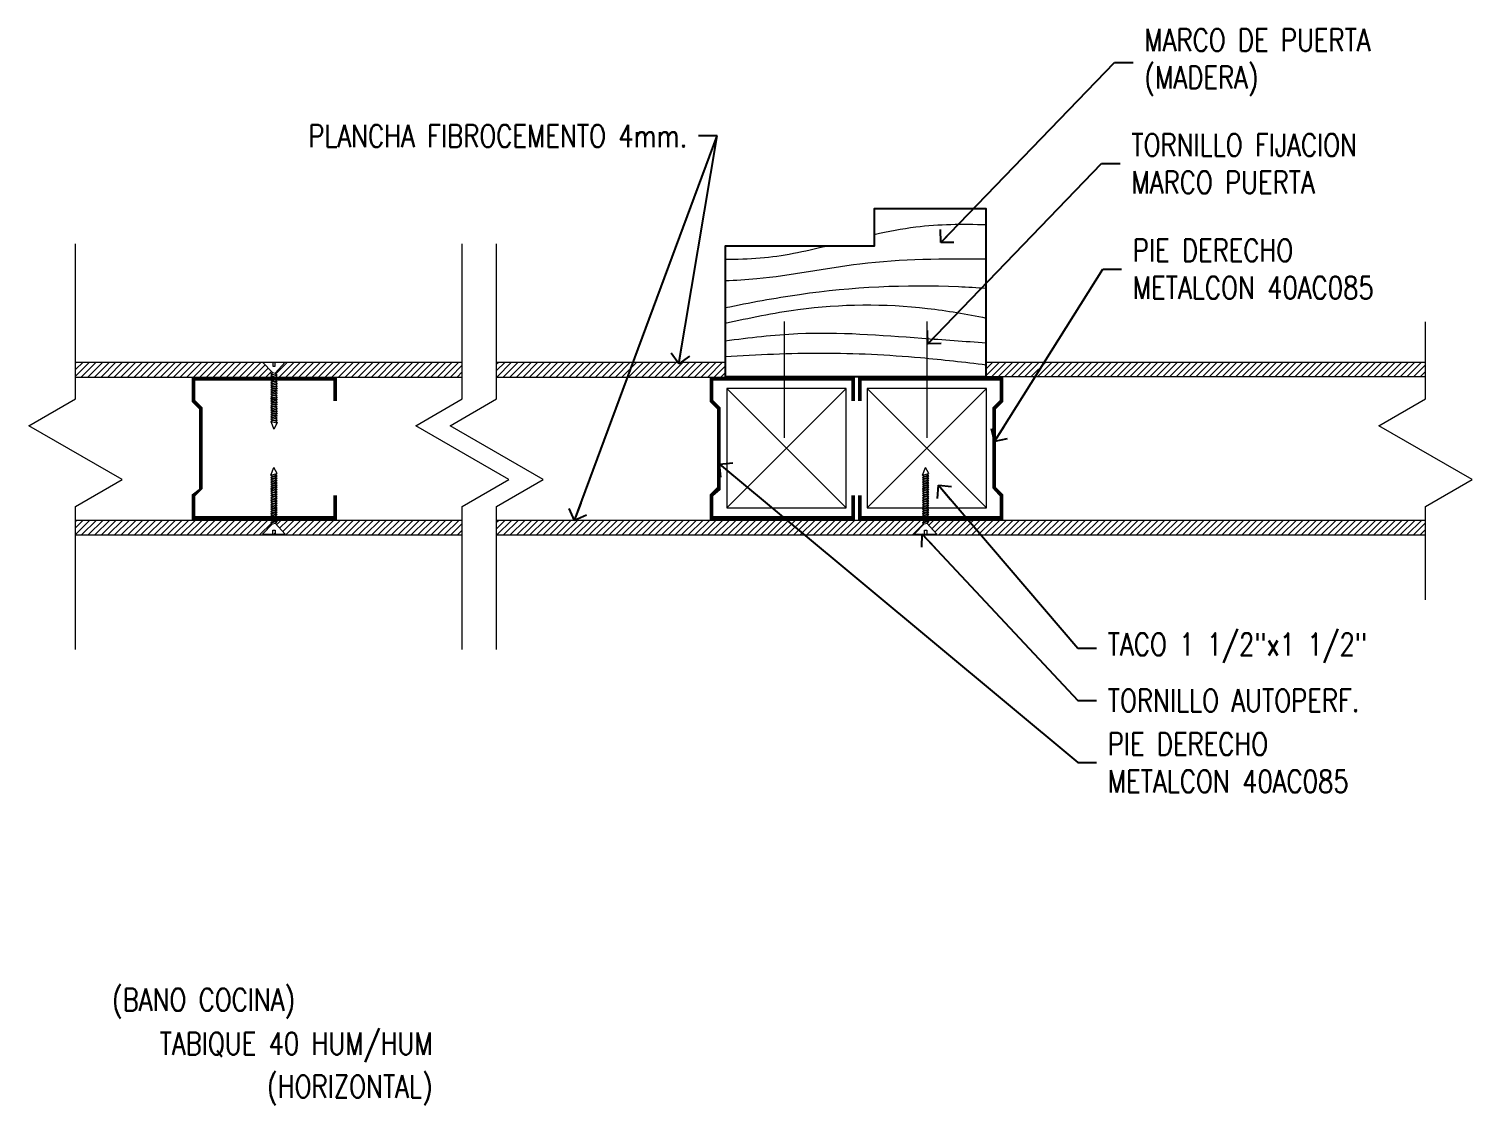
# Model space of a CAD drawing. Header units: metres. Extents: x -40 to 265, y 63 to 163.
# Drawn here: x -39.1363 to -38.7494, y 64.471 to 64.7596 of the extents above; entities that cross this region are included whole.
import ezdxf

# ---------------------------------------------------------------- set-up
doc = ezdxf.new("R2010")
doc.units = ezdxf.units.M
doc.header["$LTSCALE"] = 5
doc.header["$MEASUREMENT"] = 0
doc.linetypes.add('CENTER', pattern=[2, 1.25, -0.25, 0.25, -0.25])
doc.layers.get('0').update_dxf_attribs({"color": 30})
for name, color, linetype, lineweight in [('A-ANNO-SYMB', 3, 'Continuous', 18), ('A-ANNO-TEXT', 3, 'Continuous', 18), ('A-DETL-MBND', 3, 'Continuous', 18), ('A-DETL-MCUT', 4, 'Continuous', 25), ('A-DETL-PATT', 8, 'Continuous', 18)]:
    doc.layers.add(name, color=color, linetype=linetype, lineweight=lineweight)
doc.styles.add('E-ROMANS', font='romans.shx', dxfattribs={"width": 0.8})
doc.dimstyles.new('E-0001_ARW_18', dxfattribs={"dimscale": 0.001, "dimtxt": 1.8, "dimasz": 1.8, "dimexe": 0.9, "dimexo": 0.6, "dimgap": 0.9, "dimtad": 0, "dimdec": 0, "dimlfac": 1000, "dimzin": 0, "dimdsep": 46, "dimtxsty": 'E-ROMANS', "dimblk": 'OPEN90', "dimcen": 0.9, "dimclrd": 256, "dimclre": 256, "dimclrt": 256, "dimadec": 0, "dimazin": 0, "dimtfac": 1, "dimtdec": 0, "dimtmove": 1, "dimatfit": 3, "dimldrblk": 'OPEN90', "dimfxl": 1, "dimtfill": 1, "dimtolj": 1, "dimtzin": 0, "dimarcsym": 0})
pattern_1 = [(45, (0, -1.06660815709796), (-0.0008838834764831843, 0.0008838834764831845), [])]

# ---------------------------------------------------------------- blocks, each defined once
blk = doc.blocks.new('_Open90')
at = {"color": 0, "linetype": 'ByBlock', "lineweight": -2}
for p, q in [((0, 0), (-1, 0)), ((-0.5, 0.5), (0, 0)), ((0, 0), (-0.5, -0.5))]:
    blk.add_line(p, q, dxfattribs=at)

msp = doc.modelspace()

# ---------------------------------------------------------------- hatches: boundary and pattern name
at = {"layer": 'A-DETL-PATT'}
h = msp.add_hatch(dxfattribs=at)
h.set_pattern_fill('ANSI31', color=256, scale=0.01, style=0)
h.set_pattern_definition(pattern_1)
h.paths.add_polyline_path([(-39.02009279696671, 64.66624202593488), (-39.0200927969667, 64.67024202593485), (-39.06754703691745, 64.67024202593485), (-39.07025438055024, 64.66734485830911), (-39.0697576657622, 64.66676131562737), (-39.07018409672771, 64.66665362497908), (-39.06983374131863, 64.66624202593486)])
h.paths.add_polyline_path([(-39.07100239203296, 64.66624202593486), (-39.07140561262719, 64.66653787379938), (-39.07099082901464, 64.66684220559137), (-39.0714056126272, 64.66714653739065), (-39.07100790334226, 64.6674383415334), (-39.0736278888217, 64.67024202593485), (-39.1238023445943, 64.67024202593485), (-39.1238023445943, 64.66624202593485)])
h.paths.add_polyline_path([(-39.12380234459426, 64.62789599391854), (-39.12380234459426, 64.62389599391857), (-39.02009279696665, 64.62389599391857), (-39.02009279696666, 64.62789599391854), (-39.06998324086074, 64.62789599391854), (-39.07018409672769, 64.62766002758059), (-39.06975766576221, 64.6275523369323), (-39.07025438055022, 64.62696879425056), (-39.06754703691746, 64.62407162662481), (-39.07030510657074, 64.62407162662483), (-39.07030510657074, 64.62517360696717), (-39.07086981917161, 64.62517360696718), (-39.07086981917161, 64.62407162662481), (-39.07362788882171, 64.62407162662481), (-39.07100790334226, 64.62687531102627), (-39.0714056126272, 64.62716711516902), (-39.07099082901464, 64.62747144696827), (-39.07140561262718, 64.62777577876028), (-39.07124176751163, 64.62789599391856)])
h = msp.add_hatch(dxfattribs=at)
h.set_pattern_fill('ANSI31', color=256, scale=0.01, style=0)
h.set_pattern_definition(pattern_1)
h.paths.add_polyline_path([(-38.9496416406233, 64.67024202593484), (-38.95561207249445, 64.67024202593485), (-39.01089576747253, 64.67024202593485), (-39.01089576747255, 64.66624202593486), (-38.9496416406233, 64.66624202593486)])
h.paths.add_polyline_path([(-38.7618610151773, 64.67024202593457), (-38.87964164062344, 64.67024202593477), (-38.87964164062344, 64.66638510453711), (-38.7618610151773, 64.66638510453713)])
h.paths.add_polyline_path([(-38.8968648949013, 64.62789599391854), (-39.0108957674725, 64.62789599391854), (-39.01089576747249, 64.62389599391857), (-38.89908745113637, 64.62389599391857), (-38.8963033405008, 64.62687531102627), (-38.89670104978573, 64.627167115169), (-38.89628626617319, 64.62747144696827)])
h.paths.add_polyline_path([(-38.76186101517727, 64.62789599391856), (-38.8952786780193, 64.62789599391856), (-38.89547953388624, 64.62766002758059), (-38.89505310292075, 64.6275523369323), (-38.89554981770877, 64.62696879425057), (-38.89267834891986, 64.62389599391857), (-38.76186101517727, 64.62389599391857)])

# ---------------------------------------------------------------- linework, layer by layer
at = {"layer": 'A-ANNO-SYMB'}
for p, q in [((-39.12380234459432, 64.66040634010459), (-39.12380234459426, 64.70192866697018)), ((-39.02009279696671, 64.66040634010459), (-39.02009279696666, 64.70192866697018)), ((-39.01089576747255, 64.66040634010459), (-39.0108957674725, 64.70192866697018)), ((-38.76186101517732, 64.66040634010459), (-38.76186101517727, 64.68107573171557)), ((-38.94921982102365, 64.6631370295031), (-38.91721982102366, 64.63113702950311)), ((-38.94921982102365, 64.63113702950311), (-38.91721982102366, 64.6631370295031)), ((-38.91157160853569, 64.6631370295031), (-38.87957160853569, 64.63113702950311)), ((-38.91157160853569, 64.63113702950311), (-38.87957160853569, 64.6631370295031)), ((-39.13630234459425, 64.65318946174192), (-39.12380234459432, 64.66040634010459)), ((-39.03259279696665, 64.65318946174192), (-39.02009279696671, 64.66040634010459)), ((-39.02339576747249, 64.65318946174192), (-39.01089576747255, 64.66040634010459)), ((-38.77436101517726, 64.65318946174192), (-38.76186101517732, 64.66040634010459)), ((-39.11130234459427, 64.63875570501658), (-39.13630234459425, 64.65318946174192)), ((-39.00759279696667, 64.63875570501658), (-39.03259279696665, 64.65318946174192)), ((-38.99839576747251, 64.63875570501658), (-39.02339576747249, 64.65318946174192)), ((-38.74936101517728, 64.63875570501658), (-38.77436101517726, 64.65318946174192)), ((-39.12380234459426, 64.63153882665027), (-39.11130234459427, 64.63875570501294)), ((-39.02009279696666, 64.63153882665027), (-39.00759279696667, 64.63875570501294)), ((-39.0108957674725, 64.63153882665027), (-38.99839576747251, 64.63875570501294)), ((-38.76186101517727, 64.63153882665027), (-38.74936101517728, 64.63875570501294)), ((-39.12380234459426, 64.59320664863735), (-39.12380234459426, 64.63153882665027)), ((-39.02009279696666, 64.59320664863735), (-39.02009279696666, 64.63153882665027)), ((-39.0108957674725, 64.59320664863735), (-39.0108957674725, 64.63153882665027)), ((-38.76186101517727, 64.60647669631567), (-38.76186101517727, 64.63153882665027))]:
    msp.add_line(p, q, dxfattribs=at)
at = {"layer": 'A-DETL-MBND', "linetype": 'CENTER'}
for p, q in [((-38.93376849606612, 64.68112381910679), (-38.93376849606612, 64.64997332858404)), ((-38.89555047703816, 64.68112381910679), (-38.89555047703816, 64.64997332858404))]:
    msp.add_line(p, q, dxfattribs=at)
at = {"layer": 'A-DETL-MBND'}
for p, q in [((-39.12380234459427, 64.67024202593485), (-39.0200927969667, 64.67024202593485)), ((-39.01089576747253, 64.67024202593485), (-38.9496416406233, 64.67024202593485)), ((-38.87964164062345, 64.67024202593475), (-38.76186101517731, 64.67024202593457)), ((-39.12380234459427, 64.66624202593486), (-39.02009279696671, 64.66624202593486)), ((-39.01089576747254, 64.66624202593486), (-38.9496416406233, 64.66624202593486)), ((-38.87964164062345, 64.66638510453713), (-38.76186101517731, 64.66638510453713)), ((-39.12380234459427, 64.62789599391856), (-39.02009279696666, 64.62789599391854)), ((-39.0108957674725, 64.62789599391854), (-38.76186101517727, 64.62789599391856)), ((-39.12380234459427, 64.62389599391857), (-39.02009279696666, 64.62389599391857)), ((-39.0108957674725, 64.62389599391857), (-38.76186101517727, 64.62389599391857))]:
    msp.add_line(p, q, dxfattribs=at)
for points in [[(-39.07100790334226, 64.66743834153341), (-39.0736278888217, 64.67024202593485), (-39.07086981917161, 64.67024202593485), (-39.07086981917161, 64.6691400455925), (-39.07030510657074, 64.6691400455925), (-39.07030510657074, 64.67024202593485), (-39.06754703691746, 64.67024202593485), (-39.07030510657074, 64.66729057566)], [(-39.07140561262719, 64.66714653739065), (-39.07099082901465, 64.66745086917537)], [(-39.07140561262719, 64.66714653739065), (-39.07099082901465, 64.66684220559138)], [(-39.07140561262719, 64.66714653739065), (-39.06975766576221, 64.66676131562737)], [(-39.06975766576221, 64.66676131562737), (-39.0701840967277, 64.66665362497908), (-39.07099082901465, 64.66684220559138), (-39.07140561262719, 64.66653787379938), (-39.06975766576221, 64.66615265204338)], [(-39.07140561262719, 64.66653787379938), (-39.07099082901465, 64.66623354200739)], [(-39.07140561262719, 64.6659292102154), (-39.07099082901465, 64.66623354200739)], [(-39.07140561262719, 64.6659292102154), (-39.07099082901465, 64.6656248784234)], [(-39.07140561262719, 64.6659292102154), (-39.06975766576221, 64.66554398845939)], [(-39.07099082901465, 64.66745086917537), (-39.0701840967277, 64.66726228857034)], [(-39.07099082901465, 64.66623354200739), (-39.0701840967277, 64.66604496139509)], [(-39.06975766576221, 64.66676131562737), (-39.0701840967277, 64.66726228857034)], [(-39.0701840967277, 64.66665362497908), (-39.06975766576221, 64.66615265204338), (-39.0701840967277, 64.66604496139509)], [(-39.0701840967277, 64.66604496139509), (-39.06975766576221, 64.66554398845939), (-39.0701840967277, 64.6654362978111)], [(-39.07140561262719, 64.6653205466314), (-39.07099082901465, 64.6656248784234)], [(-39.07140561262719, 64.6653205466314), (-39.07099082901465, 64.66501621483941)], [(-39.07140561262719, 64.6653205466314), (-39.06975766576221, 64.6649353248754)], [(-39.07140561262719, 64.66471188304014), (-39.07099082901465, 64.66501621483941)], [(-39.07140561262719, 64.66471188304014), (-39.07099082901465, 64.66440755124815)], [(-39.07140561262719, 64.66471188304014), (-39.06975766576221, 64.66432666128414)], [(-39.07140561262719, 64.66410321945615), (-39.07099082901465, 64.66440755124815)], [(-39.07140561262719, 64.66410321945615), (-39.07099082901465, 64.66379888766416)], [(-39.07140561262719, 64.66410321945615), (-39.06975766576221, 64.66371799770015)], [(-39.07140561262719, 64.66349455587216), (-39.07099082901465, 64.66379888766416)], [(-39.07140561262719, 64.66349455587216), (-39.07099082901465, 64.66319022408017)], [(-39.07140561262719, 64.66349455587216), (-39.06975766576221, 64.66310933411616)], [(-39.07140561262719, 64.66288589228817), (-39.07099082901465, 64.66319022408017)], [(-39.07140561262719, 64.66288589228817), (-39.07099082901465, 64.6625815604889)], [(-39.07140561262719, 64.66288589228817), (-39.06975766576221, 64.66250067053217)], [(-39.07140561262719, 64.66227722869691), (-39.07099082901465, 64.6625815604889)], [(-39.07140561262719, 64.66227722869691), (-39.07099082901465, 64.66197289690491)], [(-39.07140561262719, 64.66227722869691), (-39.06975766576221, 64.6618920069409)], [(-39.07140561262719, 64.66166856511292), (-39.07099082901465, 64.66197289690491)], [(-39.07099082901465, 64.6656248784234), (-39.0701840967277, 64.6654362978111)], [(-39.07099082901465, 64.66501621483941), (-39.0701840967277, 64.66482763422711)], [(-39.07099082901465, 64.66440755124815), (-39.0701840967277, 64.66421897063584)], [(-39.07099082901465, 64.66379888766416), (-39.0701840967277, 64.66361030705185)], [(-39.07099082901465, 64.66319022408017), (-39.0701840967277, 64.66300164346787)], [(-39.07099082901465, 64.6625815604889), (-39.0701840967277, 64.66239297988388)], [(-39.07099082901465, 64.66197289690491), (-39.0701840967277, 64.66178431629261)], [(-39.0701840967277, 64.6654362978111), (-39.06975766576221, 64.6649353248754), (-39.0701840967277, 64.66482763422711)], [(-39.0701840967277, 64.66482763422711), (-39.06975766576221, 64.66432666128414), (-39.0701840967277, 64.66421897063584)], [(-39.0701840967277, 64.66421897063584), (-39.06975766576221, 64.66371799770015), (-39.0701840967277, 64.66361030705185)], [(-39.0701840967277, 64.66361030705185), (-39.06975766576221, 64.66310933411616), (-39.0701840967277, 64.66300164346787)], [(-39.0701840967277, 64.66300164346787), (-39.06975766576221, 64.66250067053217), (-39.0701840967277, 64.66239297988388)], [(-39.0701840967277, 64.66239297988388), (-39.06975766576221, 64.6618920069409), (-39.0701840967277, 64.66178431629261)], [(-39.0701840967277, 64.66178431629261), (-39.06975766576221, 64.66128334335691), (-39.0701840967277, 64.66117565270862)], [(-39.07140561262719, 64.66166856511292), (-39.07099082901465, 64.66136423332092)], [(-39.07140561262719, 64.66166856511292), (-39.06975766576221, 64.66128334335691)], [(-39.07140561262719, 64.66105990152893), (-39.07099082901465, 64.66136423332092)], [(-39.07140561262719, 64.66105990152893), (-39.07099082901465, 64.66075556973693)], [(-39.07140561262719, 64.66105990152893), (-39.06975766576221, 64.66067467977292)], [(-39.07140561262719, 64.66045123794494), (-39.07099082901465, 64.66075556973693)], [(-39.06975766576221, 64.66006601618894), (-39.07140561262719, 64.66045123794494), (-39.07099082901465, 64.66014690615295), (-39.07140561262719, 64.65984257435368), (-39.06975766576221, 64.65945735259767)], [(-39.07140561262719, 64.65984257435368), (-39.07099082901465, 64.65953824256168)], [(-39.07140561262719, 64.65923391076969), (-39.07099082901465, 64.65953824256168)], [(-39.07140561262719, 64.65923391076969), (-39.07099082901465, 64.65892957897769)], [(-39.07140561262719, 64.65923391076969), (-39.06975766576221, 64.65884868901368)], [(-39.07140561262719, 64.6586252471857), (-39.07099082901465, 64.65892957897769)], [(-39.07140561262719, 64.6586252471857), (-39.07099082901465, 64.6583209153937)], [(-39.07140561262719, 64.6586252471857), (-39.06975766576221, 64.65824002542969)], [(-39.07140561262719, 64.65801658360171), (-39.07099082901465, 64.6583209153937)], [(-39.07101763793986, 64.65830124535889), (-39.07140561262719, 64.65801658360171), (-39.06975766576221, 64.6576313618457)], [(-39.07140561262719, 64.65801658360171), (-39.07099082901465, 64.65771225180244)], [(-39.07140561262719, 64.65801658360171), (-39.06975766576221, 64.6576313618457)], [(-39.07140561262719, 64.65801658360171), (-39.07099082901465, 64.65771225180244)], [(-39.07099082901465, 64.66136423332092), (-39.0701840967277, 64.66117565270862)], [(-39.07099082901465, 64.66075556973693), (-39.0701840967277, 64.66056698912463)], [(-39.07099082901465, 64.66014690615295), (-39.0701840967277, 64.65995832554064)], [(-39.07099082901465, 64.65953824256168), (-39.0701840967277, 64.65934966194938)], [(-39.07099082901465, 64.65892957897769), (-39.0701840967277, 64.65874099836539)], [(-39.07099082901465, 64.6583209153937), (-39.0701840967277, 64.6581323347814)], [(-39.07090668222833, 64.65830124535889), (-39.0701840967277, 64.6581323347814)], [(-39.0701840967277, 64.66117565270862), (-39.06975766576221, 64.66067467977292), (-39.0701840967277, 64.66056698912463)], [(-39.0701840967277, 64.66056698912463), (-39.06975766576221, 64.66006601618894), (-39.0701840967277, 64.65995832554064)], [(-39.0701840967277, 64.65995832554064), (-39.06975766576221, 64.65945735259767), (-39.0701840967277, 64.65934966194938)], [(-39.0701840967277, 64.65934966194938), (-39.06975766576221, 64.65884868901368), (-39.0701840967277, 64.65874099836539)], [(-39.0701840967277, 64.65874099836539), (-39.06975766576221, 64.65824002542969), (-39.0701840967277, 64.6581323347814)], [(-39.0698097765117, 64.65830124535889), (-39.06975766576221, 64.65824002542969), (-39.0701840967277, 64.6581323347814)], [(-39.0701840967277, 64.6581323347814), (-39.06975766576221, 64.6576313618457), (-39.0701840967277, 64.65752367119741)], [(-39.06975766576221, 64.65824002542969), (-39.07001955957281, 64.65830124535889)], [(-39.07140561262719, 64.65740792001044), (-39.07099082901465, 64.65771225180244)], [(-39.07140561262719, 64.65740792001044), (-39.06975766576221, 64.65702269825444)], [(-39.07140561262719, 64.65740792001044), (-39.07099082901465, 64.65710358821845)], [(-39.07140561262719, 64.65679925642645), (-39.07099082901465, 64.65710358821845)], [(-39.07140561262719, 64.65679925642645), (-39.06975766576221, 64.65641403467045)], [(-39.07140561262719, 64.65679925642645), (-39.07099082901465, 64.65649492463446)], [(-39.07140561262923, 64.65619059284246), (-39.07099082901669, 64.65649492463446)], [(-39.07140561262923, 64.65619059284246), (-39.06975766576426, 64.65580537107918)], [(-39.07140561262923, 64.65619059284246), (-39.07099082901669, 64.65588626105047)], [(-39.07140561262923, 64.65558192925847), (-39.07099082901669, 64.65588626105047)], [(-39.07140561262923, 64.65558192925847), (-39.06975766576426, 64.6551967074952)], [(-39.07140561262923, 64.65558192925847), (-39.07099082901669, 64.65527759746648)], [(-39.07140561262923, 64.65497326566721), (-39.07099082901669, 64.65527759746648)], [(-39.07140561262923, 64.65497326566721), (-39.06975766576426, 64.6545880439112)], [(-39.07140561262923, 64.65497326566721), (-39.07099082901669, 64.65466893387521)], [(-39.07140561262923, 64.65436460208322), (-39.07099082901669, 64.65466893387521)], [(-39.07140561262923, 64.65436460208322), (-39.06975766576426, 64.65397938031994)], [(-39.07140561262923, 64.65436460208322), (-39.07058746286867, 64.65230774745898)], [(-39.07099082901465, 64.65771225180244), (-39.0701840967277, 64.65752367119741)], [(-39.07099082901465, 64.65710358821845), (-39.0701840967277, 64.65691500760614)], [(-39.07099082901465, 64.65649492463446), (-39.0701840967277, 64.65630634402216)], [(-39.07099082901669, 64.65588626105047), (-39.07018409672975, 64.65569768043817)], [(-39.07099082901669, 64.65527759746648), (-39.07018409672975, 64.65508901685418)], [(-39.07099082901669, 64.65466893387521), (-39.07018409672975, 64.65448035326291)], [(-39.0701840967277, 64.65752367119741), (-39.06975766576221, 64.65702269825444), (-39.0701840967277, 64.65691500760614)], [(-39.0701840967277, 64.65691500760614), (-39.06975766576221, 64.65641403467045), (-39.0701840967277, 64.65630634402216)], [(-39.07018409672975, 64.65630634402216), (-39.06975766576426, 64.65580537107918), (-39.07018409672975, 64.65569768043817)], [(-39.07018409672975, 64.65569768043817), (-39.06975766576426, 64.6551967074952), (-39.07018409672975, 64.65508901685418)], [(-39.07018409672975, 64.65508901685418), (-39.06975766576426, 64.6545880439112), (-39.07018409672975, 64.65448035326291)], [(-39.07018409672975, 64.65448035326291), (-39.06975766576426, 64.65397938031994)], [(-39.06975766576426, 64.65397938031994), (-39.07058746286867, 64.65230774745898)], [(-39.07140561262923, 64.63994905047645), (-39.07058746286867, 64.64200590510069)], [(-39.07140561262923, 64.63994905047645), (-39.06975766576426, 64.64033427223973)], [(-39.07140561262923, 64.63994905047645), (-39.07099082901669, 64.63964471868445)], [(-39.07140561262923, 64.63934038689246), (-39.06975766576426, 64.63972560864846)], [(-39.07140561262923, 64.63934038689246), (-39.07099082901669, 64.63964471868445)], [(-39.07140561262923, 64.63934038689246), (-39.07099082901669, 64.63903605509319)], [(-39.07140561262923, 64.63873172330119), (-39.06975766576426, 64.63911694506447)], [(-39.07140561262923, 64.63873172330119), (-39.07099082901669, 64.63903605509319)], [(-39.07140561262923, 64.63873172330119), (-39.07099082901669, 64.6384273915092)], [(-39.07099082901669, 64.63964471868445), (-39.07018409672975, 64.63983329929675)], [(-39.07099082901669, 64.63903605509319), (-39.07018409672975, 64.63922463570549)], [(-39.07099082901669, 64.6384273915092), (-39.07018409672975, 64.6386159721215)], [(-39.06975766576426, 64.64033427223973), (-39.07058746286867, 64.64200590510069)], [(-39.07018409672975, 64.63983329929675), (-39.06975766576426, 64.64033427223973)], [(-39.07018409672975, 64.63922463570549), (-39.06975766576426, 64.63972560864846), (-39.07018409672975, 64.63983329929675)], [(-39.07018409672975, 64.6386159721215), (-39.06975766576426, 64.63911694506447), (-39.07018409672975, 64.63922463570549)], [(-39.07018409672975, 64.63800730853751), (-39.06975766576426, 64.63850828148048), (-39.07018409672975, 64.6386159721215)], [(-38.89670104978778, 64.63994905047645), (-38.89588290002722, 64.64200590510069)], [(-38.89670104978778, 64.63994905047645), (-38.8950531029228, 64.64033427223973)], [(-38.89670104978778, 64.63994905047645), (-38.89628626617524, 64.63964471868445)], [(-38.89670104978778, 64.63934038689246), (-38.8950531029228, 64.63972560864846)], [(-38.89670104978778, 64.63934038689246), (-38.89628626617524, 64.63964471868445)], [(-38.89670104978778, 64.63934038689246), (-38.89628626617524, 64.63903605509319)], [(-38.89670104978778, 64.63873172330119), (-38.8950531029228, 64.63911694506447)], [(-38.89670104978778, 64.63873172330119), (-38.89628626617524, 64.63903605509319)], [(-38.89670104978778, 64.63873172330119), (-38.89628626617524, 64.6384273915092)], [(-38.89628626617524, 64.63964471868445), (-38.89547953388829, 64.63983329929675)], [(-38.89628626617524, 64.63903605509319), (-38.89547953388829, 64.63922463570549)], [(-38.89628626617524, 64.6384273915092), (-38.89547953388829, 64.6386159721215)], [(-38.8950531029228, 64.64033427223973), (-38.89588290002722, 64.64200590510069)], [(-38.89547953388829, 64.63983329929675), (-38.8950531029228, 64.64033427223973)], [(-38.89547953388829, 64.63922463570549), (-38.8950531029228, 64.63972560864846), (-38.89547953388829, 64.63983329929675)], [(-38.89547953388829, 64.6386159721215), (-38.8950531029228, 64.63911694506447), (-38.89547953388829, 64.63922463570549)], [(-38.89547953388829, 64.63800730853751), (-38.8950531029228, 64.63850828148048), (-38.89547953388829, 64.6386159721215)], [(-39.07140561262923, 64.6381230597172), (-39.06975766576426, 64.63850828148048)], [(-39.07140561262923, 64.6381230597172), (-39.07099082901669, 64.6384273915092)], [(-39.07140561262923, 64.6381230597172), (-39.07099082901669, 64.63781872792521)], [(-39.07140561262719, 64.63751439613321), (-39.06975766576221, 64.63789961788922)], [(-39.07140561262719, 64.63751439613321), (-39.07099082901465, 64.63781872792521)], [(-39.07140561262719, 64.63751439613321), (-39.07099082901465, 64.63721006434122)], [(-39.07140561262719, 64.63690573254922), (-39.06975766576221, 64.63729095430523)], [(-39.07140561262719, 64.63690573254922), (-39.07099082901465, 64.63721006434122)], [(-39.07140561262719, 64.63690573254922), (-39.07099082901465, 64.63660140075723)], [(-39.07101763793986, 64.63601240720078), (-39.07140561262719, 64.63629706895796), (-39.06975766576221, 64.63668229071396)], [(-39.07140561262719, 64.63629706895796), (-39.06975766576221, 64.63668229071396)], [(-39.07140561262719, 64.63629706895796), (-39.07099082901465, 64.63660140075723)], [(-39.07140561262719, 64.63629706895796), (-39.07099082901465, 64.63660140075723)], [(-39.07140561262719, 64.63629706895796), (-39.07099082901465, 64.63599273716596)], [(-39.07140561262719, 64.63568840537397), (-39.06975766576221, 64.63607362712997)], [(-39.07140561262719, 64.63568840537397), (-39.07099082901465, 64.63599273716596)], [(-39.07140561262719, 64.63568840537397), (-39.07099082901465, 64.63538407358197)], [(-39.07140561262719, 64.63507974178998), (-39.06975766576221, 64.63546496354599)], [(-39.07140561262719, 64.63507974178998), (-39.07099082901465, 64.63538407358197)], [(-39.07140561262719, 64.63507974178998), (-39.07099082901465, 64.63477540999799)], [(-39.06975766576221, 64.63424763637073), (-39.07140561262719, 64.63386241461473), (-39.07099082901465, 64.63416674640672), (-39.07140561262719, 64.63447107820599), (-39.06975766576221, 64.634856299962)], [(-39.07140561262719, 64.63447107820599), (-39.07099082901465, 64.63477540999799)], [(-39.07099082901465, 64.63781872792521), (-39.0701840967277, 64.63800730853751)], [(-39.07099082901465, 64.63721006434122), (-39.0701840967277, 64.63739864495352)], [(-39.07099082901465, 64.63660140075723), (-39.0701840967277, 64.63678998136226)], [(-39.07099082901465, 64.63599273716596), (-39.0701840967277, 64.63618131777827)], [(-39.07099082901465, 64.63538407358197), (-39.0701840967277, 64.63557265419428)], [(-39.07099082901465, 64.63477540999799), (-39.0701840967277, 64.63496399061029)], [(-39.07090668222833, 64.63601240720078), (-39.0701840967277, 64.63618131777827)], [(-39.0701840967277, 64.63739864495352), (-39.06975766576221, 64.63789961788922), (-39.0701840967277, 64.63800730853751)], [(-39.0701840967277, 64.63678998136226), (-39.06975766576221, 64.63729095430523), (-39.0701840967277, 64.63739864495352)], [(-39.0701840967277, 64.63618131777827), (-39.06975766576221, 64.63668229071396), (-39.0701840967277, 64.63678998136226)], [(-39.0701840967277, 64.63557265419428), (-39.06975766576221, 64.63607362712997), (-39.0701840967277, 64.63618131777827)], [(-39.0698097765117, 64.63601240720078), (-39.06975766576221, 64.63607362712997), (-39.0701840967277, 64.63618131777827)], [(-39.0701840967277, 64.63496399061029), (-39.06975766576221, 64.63546496354599), (-39.0701840967277, 64.63557265419428)], [(-39.0701840967277, 64.63435532701902), (-39.06975766576221, 64.634856299962), (-39.0701840967277, 64.63496399061029)], [(-39.06975766576221, 64.63607362712997), (-39.07001955957281, 64.63601240720078)], [(-38.89670104978778, 64.6381230597172), (-38.8950531029228, 64.63850828148048)], [(-38.89670104978778, 64.6381230597172), (-38.89628626617524, 64.6384273915092)], [(-38.89670104978778, 64.6381230597172), (-38.89628626617524, 64.63781872792521)], [(-38.89670104978573, 64.63751439613321), (-38.89505310292076, 64.63789961788922)], [(-38.89670104978573, 64.63751439613321), (-38.89628626617319, 64.63781872792521)], [(-38.89670104978573, 64.63751439613321), (-38.89628626617319, 64.63721006434122)], [(-38.89670104978573, 64.63690573254922), (-38.89505310292076, 64.63729095430523)], [(-38.89670104978573, 64.63690573254922), (-38.89628626617319, 64.63721006434122)], [(-38.89670104978573, 64.63690573254922), (-38.89628626617319, 64.63660140075723)], [(-38.8963130750984, 64.63601240720078), (-38.89670104978573, 64.63629706895796), (-38.89505310292076, 64.63668229071396)], [(-38.89670104978573, 64.63629706895796), (-38.89505310292076, 64.63668229071396)], [(-38.89670104978573, 64.63629706895796), (-38.89628626617319, 64.63660140075723)], [(-38.89670104978573, 64.63629706895796), (-38.89628626617319, 64.63660140075723)], [(-38.89670104978573, 64.63629706895796), (-38.89628626617319, 64.63599273716596)], [(-38.89670104978573, 64.63568840537397), (-38.89505310292076, 64.63607362712997)], [(-38.89670104978573, 64.63568840537397), (-38.89628626617319, 64.63599273716596)], [(-38.89670104978573, 64.63568840537397), (-38.89628626617319, 64.63538407358197)], [(-38.89670104978573, 64.63507974178998), (-38.89505310292076, 64.63546496354599)], [(-38.89670104978573, 64.63507974178998), (-38.89628626617319, 64.63538407358197)], [(-38.89670104978573, 64.63507974178998), (-38.89628626617319, 64.63477540999799)], [(-38.89505310292076, 64.63424763637073), (-38.89670104978573, 64.63386241461473), (-38.89628626617319, 64.63416674640672), (-38.89670104978573, 64.63447107820599), (-38.89505310292076, 64.634856299962)], [(-38.89670104978573, 64.63447107820599), (-38.89628626617319, 64.63477540999799)], [(-38.89628626617319, 64.63781872792521), (-38.89547953388625, 64.63800730853751)], [(-38.89628626617319, 64.63721006434122), (-38.89547953388625, 64.63739864495352)], [(-38.89628626617319, 64.63660140075723), (-38.89547953388625, 64.63678998136226)], [(-38.89628626617319, 64.63599273716596), (-38.89547953388625, 64.63618131777827)], [(-38.89628626617319, 64.63538407358197), (-38.89547953388625, 64.63557265419428)], [(-38.89628626617319, 64.63477540999799), (-38.89547953388625, 64.63496399061029)], [(-38.89620211938687, 64.63601240720078), (-38.89547953388625, 64.63618131777827)], [(-38.89547953388625, 64.63739864495352), (-38.89505310292076, 64.63789961788922), (-38.89547953388625, 64.63800730853751)], [(-38.89547953388625, 64.63678998136226), (-38.89505310292076, 64.63729095430523), (-38.89547953388625, 64.63739864495352)], [(-38.89547953388625, 64.63618131777827), (-38.89505310292076, 64.63668229071396), (-38.89547953388625, 64.63678998136226)], [(-38.89547953388625, 64.63557265419428), (-38.89505310292076, 64.63607362712997), (-38.89547953388625, 64.63618131777827)], [(-38.89510521367025, 64.63601240720078), (-38.89505310292076, 64.63607362712997), (-38.89547953388625, 64.63618131777827)], [(-38.89547953388625, 64.63496399061029), (-38.89505310292076, 64.63546496354599), (-38.89547953388625, 64.63557265419428)], [(-38.89547953388625, 64.63435532701902), (-38.89505310292076, 64.634856299962), (-38.89547953388625, 64.63496399061029)], [(-38.89505310292076, 64.63607362712997), (-38.89531499673136, 64.63601240720078)], [(-39.07140561262719, 64.63386241461473), (-39.07099082901465, 64.63355808282273)], [(-39.07140561262719, 64.63325375103074), (-39.06975766576221, 64.63363897278674)], [(-39.07140561262719, 64.63325375103074), (-39.07099082901465, 64.63355808282273)], [(-39.07140561262719, 64.63325375103074), (-39.07099082901465, 64.63294941923874)], [(-39.07140561262719, 64.63264508744675), (-39.06975766576221, 64.63303030920275)], [(-39.07140561262719, 64.63264508744675), (-39.07099082901465, 64.63294941923874)], [(-39.07140561262719, 64.63264508744675), (-39.07099082901465, 64.63234075565475)], [(-39.07140561262719, 64.63203642386276), (-39.06975766576221, 64.63242164561876)], [(-39.07140561262719, 64.63203642386276), (-39.07099082901465, 64.63234075565475)], [(-39.07140561262719, 64.63203642386276), (-39.07099082901465, 64.63173209207076)], [(-39.07140561262719, 64.63142776027149), (-39.06975766576221, 64.6318129820275)], [(-39.07140561262719, 64.63142776027149), (-39.07099082901465, 64.63173209207076)], [(-39.07140561262719, 64.63142776027149), (-39.07099082901465, 64.6311234284795)], [(-39.07140561262719, 64.6308190966875), (-39.06975766576221, 64.63120431844351)], [(-39.07140561262719, 64.6308190966875), (-39.07099082901465, 64.6311234284795)], [(-39.07140561262719, 64.6308190966875), (-39.07099082901465, 64.63051476489551)], [(-39.07099082901465, 64.63416674640672), (-39.0701840967277, 64.63435532701902)], [(-39.07099082901465, 64.63355808282273), (-39.0701840967277, 64.63374666343503)], [(-39.07099082901465, 64.63294941923874), (-39.0701840967277, 64.63313799985104)], [(-39.07099082901465, 64.63234075565475), (-39.0701840967277, 64.63252933626705)], [(-39.07099082901465, 64.63173209207076), (-39.0701840967277, 64.63192067267579)], [(-39.07099082901465, 64.6311234284795), (-39.0701840967277, 64.6313120090918)], [(-39.0701840967277, 64.63374666343503), (-39.06975766576221, 64.63424763637073), (-39.0701840967277, 64.63435532701902)], [(-39.0701840967277, 64.63313799985104), (-39.06975766576221, 64.63363897278674), (-39.0701840967277, 64.63374666343503)], [(-39.0701840967277, 64.63252933626705), (-39.06975766576221, 64.63303030920275), (-39.0701840967277, 64.63313799985104)], [(-39.0701840967277, 64.63192067267579), (-39.06975766576221, 64.63242164561876), (-39.0701840967277, 64.63252933626705)], [(-39.0701840967277, 64.6313120090918), (-39.06975766576221, 64.6318129820275), (-39.0701840967277, 64.63192067267579)], [(-39.0701840967277, 64.63070334550781), (-39.06975766576221, 64.63120431844351), (-39.0701840967277, 64.6313120090918)], [(-38.89670104978573, 64.63386241461473), (-38.89628626617319, 64.63355808282273)], [(-38.89670104978573, 64.63325375103074), (-38.89505310292076, 64.63363897278674)], [(-38.89670104978573, 64.63325375103074), (-38.89628626617319, 64.63355808282273)], [(-38.89670104978573, 64.63325375103074), (-38.89628626617319, 64.63294941923874)], [(-38.89670104978573, 64.63264508744675), (-38.89505310292076, 64.63303030920275)], [(-38.89670104978573, 64.63264508744675), (-38.89628626617319, 64.63294941923874)], [(-38.89670104978573, 64.63264508744675), (-38.89628626617319, 64.63234075565475)], [(-38.89670104978573, 64.63203642386276), (-38.89505310292076, 64.63242164561876)], [(-38.89670104978573, 64.63203642386276), (-38.89628626617319, 64.63234075565475)], [(-38.89670104978573, 64.63203642386276), (-38.89628626617319, 64.63173209207076)], [(-38.89670104978573, 64.63142776027149), (-38.89505310292076, 64.6318129820275)], [(-38.89670104978573, 64.63142776027149), (-38.89628626617319, 64.63173209207076)], [(-38.89670104978573, 64.63142776027149), (-38.89628626617319, 64.6311234284795)], [(-38.89670104978573, 64.6308190966875), (-38.89505310292076, 64.63120431844351)], [(-38.89670104978573, 64.6308190966875), (-38.89628626617319, 64.6311234284795)], [(-38.89670104978573, 64.6308190966875), (-38.89628626617319, 64.63051476489551)], [(-38.89628626617319, 64.63416674640672), (-38.89547953388625, 64.63435532701902)], [(-38.89628626617319, 64.63355808282273), (-38.89547953388625, 64.63374666343503)], [(-38.89628626617319, 64.63294941923874), (-38.89547953388625, 64.63313799985104)], [(-38.89628626617319, 64.63234075565475), (-38.89547953388625, 64.63252933626705)], [(-38.89628626617319, 64.63173209207076), (-38.89547953388625, 64.63192067267579)], [(-38.89628626617319, 64.6311234284795), (-38.89547953388625, 64.6313120090918)], [(-38.89547953388625, 64.63374666343503), (-38.89505310292076, 64.63424763637073), (-38.89547953388625, 64.63435532701902)], [(-38.89547953388625, 64.63313799985104), (-38.89505310292076, 64.63363897278674), (-38.89547953388625, 64.63374666343503)], [(-38.89547953388625, 64.63252933626705), (-38.89505310292076, 64.63303030920275), (-38.89547953388625, 64.63313799985104)], [(-38.89547953388625, 64.63192067267579), (-38.89505310292076, 64.63242164561876), (-38.89547953388625, 64.63252933626705)], [(-38.89547953388625, 64.6313120090918), (-38.89505310292076, 64.6318129820275), (-38.89547953388625, 64.63192067267579)], [(-38.89547953388625, 64.63070334550781), (-38.89505310292076, 64.63120431844351), (-38.89547953388625, 64.6313120090918)], [(-39.07100790334226, 64.62687531102625), (-39.0736278888217, 64.62407162662481), (-39.07086981917161, 64.62407162662481), (-39.07086981917161, 64.62517360696717), (-39.07030510657074, 64.62517360696717), (-39.07030510657074, 64.62407162662481), (-39.06754703691746, 64.62407162662481), (-39.07030510657074, 64.62702307689966)], [(-39.07140561262719, 64.63021043310351), (-39.06975766576221, 64.63059565485952)], [(-39.07140561262719, 64.63021043310351), (-39.07099082901465, 64.63051476489551)], [(-39.07140561262719, 64.63021043310351), (-39.07099082901465, 64.62990610131152)], [(-39.07140561262719, 64.62960176951952), (-39.06975766576221, 64.62998699127553)], [(-39.07140561262719, 64.62960176951952), (-39.07099082901465, 64.62990610131152)], [(-39.07140561262719, 64.62960176951952), (-39.07099082901465, 64.62929743772025)], [(-39.07140561262719, 64.62899310592826), (-39.06975766576221, 64.62937832768426)], [(-39.07140561262719, 64.62899310592826), (-39.07099082901465, 64.62929743772025)], [(-39.07140561262719, 64.62899310592826), (-39.07099082901465, 64.62868877413626)], [(-39.07140561262719, 64.62838444234427), (-39.06975766576221, 64.62876966410028)], [(-39.07140561262719, 64.62838444234427), (-39.07099082901465, 64.62868877413626)], [(-39.07140561262719, 64.62838444234427), (-39.07099082901465, 64.62808011055228)], [(-39.06975766576221, 64.6275523369323), (-39.0701840967277, 64.62766002758059), (-39.07099082901465, 64.62747144696829), (-39.07140561262719, 64.62777577876028), (-39.06975766576221, 64.62816100051629)], [(-39.07140561262719, 64.62777577876028), (-39.07099082901465, 64.62808011055228)], [(-39.07140561262719, 64.62716711516902), (-39.06975766576221, 64.6275523369323)], [(-39.07140561262719, 64.62716711516902), (-39.07099082901465, 64.62747144696829)], [(-39.07140561262719, 64.62716711516902), (-39.07099082901465, 64.6268627833843)], [(-39.07099082901465, 64.63051476489551), (-39.0701840967277, 64.63070334550781)], [(-39.07099082901465, 64.62990610131152), (-39.0701840967277, 64.63009468192382)], [(-39.07099082901465, 64.62929743772025), (-39.0701840967277, 64.62948601833256)], [(-39.07099082901465, 64.62868877413626), (-39.0701840967277, 64.62887735474857)], [(-39.07099082901465, 64.62808011055228), (-39.0701840967277, 64.62826869116458)], [(-39.07099082901465, 64.6268627833843), (-39.0701840967277, 64.62705136398932)], [(-39.0701840967277, 64.63009468192382), (-39.06975766576221, 64.63059565485952), (-39.0701840967277, 64.63070334550781)], [(-39.0701840967277, 64.62948601833256), (-39.06975766576221, 64.62998699127553), (-39.0701840967277, 64.63009468192382)], [(-39.0701840967277, 64.62887735474857), (-39.06975766576221, 64.62937832768426), (-39.0701840967277, 64.62948601833256)], [(-39.0701840967277, 64.62826869116458), (-39.06975766576221, 64.62876966410028), (-39.0701840967277, 64.62887735474857)], [(-39.0701840967277, 64.62766002758059), (-39.06975766576221, 64.62816100051629), (-39.0701840967277, 64.62826869116458)], [(-39.06975766576221, 64.6275523369323), (-39.0701840967277, 64.62705136398932)], [(-38.89630334050081, 64.62687531102625), (-38.89892332598025, 64.62407162662481), (-38.89616525633015, 64.62407162662481), (-38.89616525633015, 64.62517360696717), (-38.89560054372929, 64.62517360696717), (-38.89560054372929, 64.62407162662481), (-38.89284247407601, 64.62407162662481), (-38.89560054372929, 64.62702307689966)], [(-38.89670104978573, 64.63021043310351), (-38.89505310292076, 64.63059565485952)], [(-38.89670104978573, 64.63021043310351), (-38.89628626617319, 64.63051476489551)], [(-38.89670104978573, 64.63021043310351), (-38.89628626617319, 64.62990610131152)], [(-38.89670104978573, 64.62960176951952), (-38.89505310292076, 64.62998699127553)], [(-38.89670104978573, 64.62960176951952), (-38.89628626617319, 64.62990610131152)], [(-38.89670104978573, 64.62960176951952), (-38.89628626617319, 64.62929743772025)], [(-38.89670104978573, 64.62899310592826), (-38.89505310292076, 64.62937832768426)], [(-38.89670104978573, 64.62899310592826), (-38.89628626617319, 64.62929743772025)], [(-38.89670104978573, 64.62899310592826), (-38.89628626617319, 64.62868877413626)], [(-38.89670104978573, 64.62838444234427), (-38.89505310292076, 64.62876966410028)], [(-38.89670104978573, 64.62838444234427), (-38.89628626617319, 64.62868877413626)], [(-38.89670104978573, 64.62838444234427), (-38.89628626617319, 64.62808011055228)], [(-38.89505310292076, 64.6275523369323), (-38.89547953388625, 64.62766002758059), (-38.89628626617319, 64.62747144696829), (-38.89670104978573, 64.62777577876028), (-38.89505310292076, 64.62816100051629)], [(-38.89670104978573, 64.62777577876028), (-38.89628626617319, 64.62808011055228)], [(-38.89670104978573, 64.62716711516902), (-38.89505310292076, 64.6275523369323)], [(-38.89670104978573, 64.62716711516902), (-38.89628626617319, 64.62747144696829)], [(-38.89670104978573, 64.62716711516902), (-38.89628626617319, 64.6268627833843)], [(-38.89628626617319, 64.63051476489551), (-38.89547953388625, 64.63070334550781)], [(-38.89628626617319, 64.62990610131152), (-38.89547953388625, 64.63009468192382)], [(-38.89628626617319, 64.62929743772025), (-38.89547953388625, 64.62948601833256)], [(-38.89628626617319, 64.62868877413626), (-38.89547953388625, 64.62887735474857)], [(-38.89628626617319, 64.62808011055228), (-38.89547953388625, 64.62826869116458)], [(-38.89628626617319, 64.6268627833843), (-38.89547953388625, 64.62705136398932)], [(-38.89547953388625, 64.63009468192382), (-38.89505310292076, 64.63059565485952), (-38.89547953388625, 64.63070334550781)], [(-38.89547953388625, 64.62948601833256), (-38.89505310292076, 64.62998699127553), (-38.89547953388625, 64.63009468192382)], [(-38.89547953388625, 64.62887735474857), (-38.89505310292076, 64.62937832768426), (-38.89547953388625, 64.62948601833256)], [(-38.89547953388625, 64.62826869116458), (-38.89505310292076, 64.62876966410028), (-38.89547953388625, 64.62887735474857)], [(-38.89547953388625, 64.62766002758059), (-38.89505310292076, 64.62816100051629), (-38.89547953388625, 64.62826869116458)], [(-38.89505310292076, 64.6275523369323), (-38.89547953388625, 64.62705136398932)]]:
    msp.add_lwpolyline(points, dxfattribs=at)
for points in [[(-38.91721982102366, 64.6631370295031), (-38.94921982102365, 64.6631370295031), (-38.94921982102365, 64.63113702950311), (-38.91721982102366, 64.63113702950311)], [(-38.87957160853569, 64.6631370295031), (-38.91157160853569, 64.6631370295031), (-38.91157160853569, 64.63113702950311), (-38.87957160853569, 64.63113702950311)]]:
    msp.add_lwpolyline(points, close=True, dxfattribs=at)
at = {"layer": 'A-DETL-MCUT'}
msp.add_lwpolyline([(-38.9496416406233, 64.66638510453713), (-38.87964164062345, 64.66638510453713), (-38.87964164062345, 64.71138510453711), (-38.90964164062345, 64.71138510453711), (-38.90964164062345, 64.70138510453712), (-38.9496416406233, 64.70138510453712)], close=True, dxfattribs=at)
at = {"layer": 'A-DETL-MCUT', "const_width": 0.0009999999999999996}
for points in [[(-39.054179954961, 64.65980361589438), (-39.054179954961, 64.66580361589435), (-39.09217995496101, 64.66580361589435), (-39.09217995496101, 64.65980361589435), (-39.09020379460318, 64.65785908308034), (-39.09020379460318, 64.63762175628726), (-39.09020379460316, 64.63645456947928), (-39.09217995496098, 64.63451003666528), (-39.09217995496098, 64.62851003666528), (-39.054179954961, 64.62851003666528), (-39.054179954961, 64.6345100366653)], [(-38.91530022515222, 64.65980361589438), (-38.91530022515222, 64.66580361589435), (-38.95330022515223, 64.66580361589435), (-38.95330022515223, 64.65980361589435), (-38.95132406479441, 64.65785908308034), (-38.95132406479441, 64.63762175628726), (-38.95132406479438, 64.63645456947928), (-38.9533002251522, 64.63451003666528), (-38.9533002251522, 64.62851003666528), (-38.91530022515222, 64.62851003666528), (-38.91530022515222, 64.6345100366653)], [(-38.91355514485788, 64.65980361589438), (-38.91355514485788, 64.66580361589435), (-38.87555514485787, 64.66580361589435), (-38.87555514485787, 64.65980361589435), (-38.8775313052157, 64.65785908308034), (-38.8775313052157, 64.63762175628726), (-38.87753130521573, 64.63645456947928), (-38.8755551448579, 64.63451003666528), (-38.8755551448579, 64.62851003666528), (-38.91355514485788, 64.62851003666528), (-38.91355514485788, 64.6345100366653)]]:
    msp.add_lwpolyline(points, dxfattribs=at)
at = {"layer": 'A-DETL-PATT'}
msp.add_line((-38.95561207249445, 64.67024202593485), (-38.9496416406233, 64.67024202593484), dxfattribs=at)
for points, knots in [([(-38.90964164061082, 64.70449494609075), (-38.90594306003806, 64.70532808701427), (-38.89604987898232, 64.70725068674783), (-38.88596681677945, 64.70731824352279), (-38.87964164062345, 64.70713019177424)], [0.04966434876251125, 0.04966434876251125, 0.04966434876251125, 0.04966434876251125, 0.06100617336266212, 0.07990674851103208, 0.07990674851103208, 0.07990674851103208, 0.07990674851103208]), ([(-38.94964164062329, 64.6978770712245), (-38.94649404412574, 64.69783896508136), (-38.93733126666811, 64.69802121474444), (-38.92834392462623, 64.69995837549384), (-38.92244866581952, 64.70138510453714)], [0.009006240433772801, 0.009006240433772801, 0.009006240433772801, 0.009006240433772801, 0.01843760171144737, 0.03654923035422997, 0.03654923035422997, 0.03654923035422997, 0.03654923035422997]), ([(-38.94964164062331, 64.69212609318632), (-38.94680811700024, 64.69221913590172), (-38.9346925058878, 64.69290016665815), (-38.91162878239592, 64.69794493176661), (-38.89097760634818, 64.69805193501898), (-38.87964164062345, 64.69793042575252)], [0.0142400877212548, 0.0142400877212548, 0.0142400877212548, 0.0142400877212548, 0.02274799822869348, 0.05069100193039269, 0.08459160143558841, 0.08459160143558841, 0.08459160143558841, 0.08459160143558841]), ([(-38.94964164062329, 64.68486791032805), (-38.94301066688856, 64.68618616564353), (-38.92241438349279, 64.69011436524032), (-38.89879937114296, 64.69125663515642), (-38.88212843533618, 64.69024491404693), (-38.87964164062344, 64.69006477715533)], [0.004199157198116121, 0.004199157198116121, 0.004199157198116121, 0.004199157198116121, 0.02447642563415043, 0.06709576258851323, 0.07457575887864093, 0.07457575887864093, 0.07457575887864093, 0.07457575887864093]), ([(-38.94964164062331, 64.68066945193513), (-38.94316530043293, 64.68210999826866), (-38.92534056313016, 64.68583817124987), (-38.90148903762803, 64.68603931022936), (-38.88485453808652, 64.68312949408796), (-38.87964164062345, 64.68207350794245)], [0.004217491594608976, 0.004217491594608976, 0.004217491594608976, 0.004217491594608976, 0.02410572048777006, 0.05883122358602882, 0.07478084907623565, 0.07478084907623565, 0.07478084907623565, 0.07478084907623565]), ([(-38.94964164062328, 64.67595942537741), (-38.94313607188787, 64.67682420875124), (-38.92562464491838, 64.67893527974596), (-38.90219064524467, 64.67702584131354), (-38.8853932307487, 64.67584046977754), (-38.87964164062345, 64.6754419148522)], [0.00383701184762258, 0.00383701184762258, 0.00383701184762258, 0.00383701184762258, 0.02348312987567466, 0.05669353196854429, 0.07399990753470798, 0.07399990753470798, 0.07399990753470798, 0.07399990753470798]), ([(-38.94964164061722, 64.67174573936977), (-38.94097990235046, 64.67227339560438), (-38.92350670164733, 64.67311234258995), (-38.90010776855882, 64.67193731904659), (-38.88549115104824, 64.6702640526878), (-38.87964164062344, 64.66954235240473)], [0.009354784692945097, 0.009354784692945097, 0.009354784692945097, 0.009354784692945097, 0.03537206990247203, 0.06182782157376842, 0.07950835778613456, 0.07950835778613456, 0.07950835778613456, 0.07950835778613456])]:
    msp.add_open_spline(points, degree=3, knots=knots, dxfattribs=at)

# ---------------------------------------------------------------- texts
at = {"layer": 'A-ANNO-TEXT', "char_height": 0.006, "style": 'E-ROMANS'}
for s, insert, attachment_point in [('MARCO DE PUERTA\\P(MADERA)', (-38.83725256899277, 64.75061663284554), 4), ('PLANCHA FIBROCEMENTO 4mm.', (-38.95976885871131, 64.73091358124836), 6), ('TORNILLO FIJACION\\PMARCO PUERTA', (-38.84070753673767, 64.72349045742128), 4), ('PIE DERECHO\\PMETALCON 40AC085', (-38.8403296317999, 64.69519139081393), 4), ('TACO 1 1/2"x1 1/2"', (-38.84704469964912, 64.59356092806591), 4), ('TORNILLO AUTOPERF.', (-38.84704468907688, 64.57950265093348), 4), ('PIE DERECHO \\PMETALCON 40AC085', (-38.84704469964913, 64.56282964057675), 4), ('(BANO COCINA)', (-39.06485516154318, 64.4982451538863), 6), ('TABIQUE 40 HUM/HUM', (-39.02801128341414, 64.48650921606054), 6), ('(HORIZONTAL)', (-39.02801128341414, 64.47498438597695), 6)]:
    msp.add_mtext(s, dxfattribs=dict(at, insert=insert, attachment_point=attachment_point))

# ---------------------------------------------------------------- leaders
at = {"layer": 'A-ANNO-SYMB', "annotation_type": 0, "has_hookline": 1}
for points, hookline_direction, text_width in [([(-38.89183083112744, 64.70228159557385), (-38.84525256899278, 64.75061663284554), (-38.84025256899277, 64.75061663284554)], 0, 0.06857142857142855), ([(-38.96204457497354, 64.66978387687969), (-38.9517688587113, 64.73091358124836), (-38.95676885871131, 64.73091358124836)], 1, 0.1133714285714285), ([(-38.89528579887233, 64.6751554201496), (-38.84870753673767, 64.72349045742128), (-38.84370753673767, 64.72349045742128)], 0, 0.06720000000000002), ([(-38.87743861783038, 64.64892631222594), (-38.84832963179991, 64.69519139081393), (-38.8433296317999, 64.69519139081393)], 0, 0.07131428571428569), ([(-38.95113015096859, 64.64288648393403), (-38.85504469964913, 64.56282964057675), (-38.85004469964913, 64.56282964057675)], 0, 0.07131428571428569), ([(-38.89244044798355, 64.63720251548128), (-38.85504469964913, 64.59356092806591), (-38.85004469964912, 64.59356092806591)], 0, 0.07908571428571427), ([(-38.89676926473197, 64.62412935638983), (-38.85504468907688, 64.57950265093348), (-38.85004468907688, 64.57950265093348)], 0, 0.07497142857142856)]:
    msp.add_leader(points, dimstyle='E-0001_ARW_18', override={"dimscale": 1, "dimtxt": 0.06, "dimasz": 0.005, "dimexe": 0.0015, "dimexo": 0.0005, "dimgap": 0.003, "dimtad": 0, "dimtxsty": 'E-ROMANS', "dimcen": 0.5, "dimclrd": 1, "dimclre": 1, "dimclrt": 2, "dimtfac": 0.5, "dimtofl": 0}, dxfattribs=dict(at, hookline_direction=hookline_direction, text_width=text_width))
at = {"layer": 'A-ANNO-SYMB'}
msp.add_leader([(-38.99000223676338, 64.62774927052686), (-38.9517688587113, 64.73091358124836)], dimstyle='E-0001_ARW_18', override={"dimscale": 1, "dimtxt": 0.06, "dimasz": 0.005, "dimexe": 0.0015, "dimexo": 0.0005, "dimgap": 0.003, "dimtad": 0, "dimtxsty": 'E-ROMANS', "dimcen": 0.5, "dimclrd": 1, "dimclre": 1, "dimclrt": 2, "dimtfac": 0.5, "dimtofl": 0}, dxfattribs=at)

doc.saveas('drawing.dxf')
